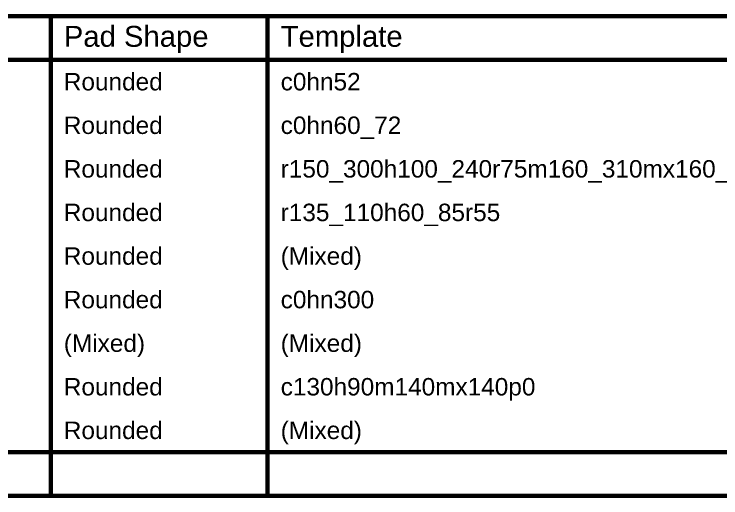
# Model space of a CAD drawing. Header units: inches. Extents: x -30 to 282, y -86 to 78.
# Drawn here: x 110.7 to 172.4, y 35.8 to 78.1 of the extents above; entities that cross this region are included whole.
import ezdxf

# ---------------------------------------------------------------- set-up
doc = ezdxf.new("R2010")
doc.units = ezdxf.units.IN
doc.layers.add('Drill Drawing', color=1, linetype='Continuous')
doc.styles.add('Arial', font='', dxfattribs={"height": 0.2})
doc.styles.get('Arial').set_extended_font_data('Arial')

msp = doc.modelspace()

# ---------------------------------------------------------------- linework, layer by layer
at = {"layer": 'Drill Drawing', "const_width": 0.381}
for points in [[(-28.381, 77.917), (282.021, 77.917)], [(113.846, 36.007), (113.846, 77.917)], [(132.789, 36.007), (132.789, 77.917)], [(-28.381, 74.107), (282.021, 74.107)], [(-28.381, 39.817), (282.021, 39.817)], [(-28.381, 36.007), (282.021, 36.007)]]:
    msp.add_lwpolyline(points, dxfattribs=at)
at = {"layer": 'Drill Drawing', "const_width": 0.191}
for points in [[(113.751, 77.917, 1), (113.941, 77.917, 1)], [(132.694, 77.917, 1), (132.884, 77.917, 1)], [(113.751, 36.007, 1), (113.941, 36.007, 1)], [(132.694, 36.007, 1), (132.884, 36.007, 1)]]:
    msp.add_lwpolyline(points, format="xyb", close=True, dxfattribs=at)

# ---------------------------------------------------------------- texts
at = {"layer": 'Drill Drawing', "style": 'Arial'}
for s, height, p in [('Pad Shape', 1.8288, (114.989, 75.25)), ('Template', 1.8288, (133.932, 75.25)), ('Rounded', 1.524, (114.989, 71.44)), ('c0hn52', 1.524, (133.932, 71.44)), ('Rounded', 1.524, (114.989, 67.63)), ('c0hn60_72', 1.524, (133.932, 67.63)), ('Rounded', 1.524, (114.989, 63.82)), ('r150_300h100_240r75m160_310mx160_310p0', 1.524, (133.932, 63.82)), ('Rounded', 1.524, (114.989, 60.01)), ('r135_110h60_85r55', 1.524, (133.932, 60.01)), ('Rounded', 1.524, (114.989, 56.2)), ('(Mixed)', 1.524, (133.932, 56.2)), ('Rounded', 1.524, (114.989, 52.39)), ('c0hn300', 1.524, (133.932, 52.39)), ('(Mixed)', 1.524, (114.989, 48.58)), ('(Mixed)', 1.524, (133.932, 48.58)), ('Rounded', 1.524, (114.989, 44.77)), ('c130h90m140mx140p0', 1.524, (133.932, 44.77)), ('Rounded', 1.524, (114.989, 40.96)), ('(Mixed)', 1.524, (133.932, 40.96))]:
    msp.add_text(s, height=height, dxfattribs=at).set_placement(p)

doc.saveas('drawing.dxf')
